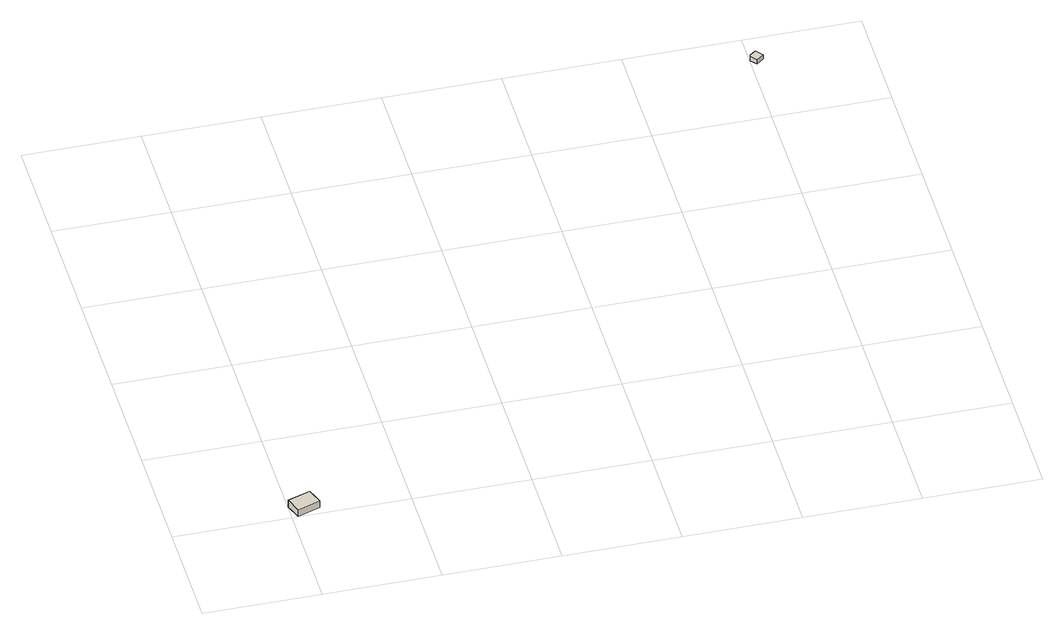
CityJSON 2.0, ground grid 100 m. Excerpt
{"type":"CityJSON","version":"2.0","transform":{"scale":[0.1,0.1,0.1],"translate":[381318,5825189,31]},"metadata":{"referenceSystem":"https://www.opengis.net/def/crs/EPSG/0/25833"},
"CityObjects":{
"building1":{"type":"Building","attributes":{"Gemeindeschluessel":"11000012","BezugspunktDach":"2200","function":"31001_2444","measuredHeight":7.83,"storeysAboveGround":1},"address":[{"country":"Germany","locality":"Berlin","thoroughfareNumber":"10 (1)","thoroughfareName":"Maienwerderweg"}],"geometry":[{"type":"Solid","lod":"1","boundaries":[[[[0,1,2,3,4]],[[5,6,7,8,9]],[[5,9,4,3]],[[6,5,3,2]],[[7,6,2,1]],[[8,7,1,0]],[[9,8,0,4]]]]}]},
"building2":{"type":"Building","attributes":{"name":"Rettungsstation","Gemeindeschluessel":"11000012","BezugspunktDach":"2200","function":"31001_3070","measuredHeight":4.38,"storeysAboveGround":1},"address":[{"country":"Germany","locality":"Berlin","thoroughfareNumber":"160","thoroughfareName":"Bernauer Straße"}],"geometry":[{"type":"Solid","lod":"1","boundaries":[[[[10,11,12,13,14]],[[15,16,17,18,19]],[[15,19,14,13]],[[16,15,13,12]],[[17,16,12,11]],[[18,17,11,10]],[[19,18,10,14]]]]}]}
},
"vertices":[
[51,2,80],[247,70,80],[223,139,80],[200,207,80],[3,139,80],[200,207,8],[223,139,8],[247,70,8],[51,2,8],[3,139,8],
[5041,4653,71],[5106,4704,71],[5056,4769,71],[5001,4728,71],[4998,4708,71],[5001,4728,28],[5056,4769,28],[5106,4704,28],[5041,4653,28],[4998,4708,28]
]}
